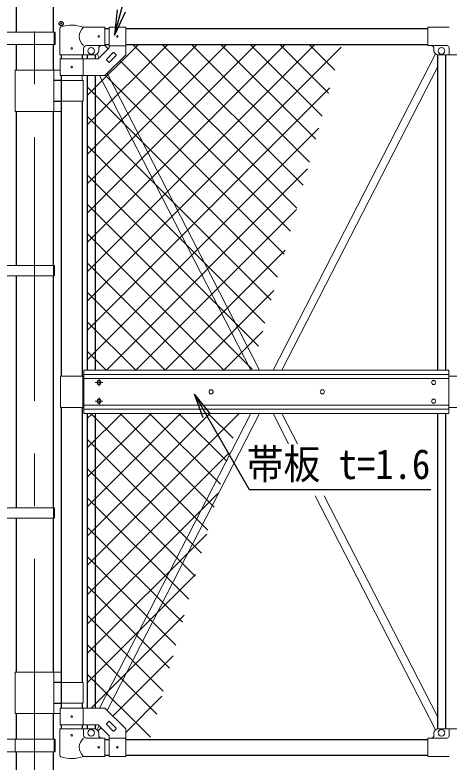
# Model space of a CAD drawing. Units: millimetres, scale not verified. Extents: x -6300 to 6300, y -4455 to 4455.
# Drawn here: x -4503 to -3457, y -1870 to -71 of the extents above; entities that cross this region are included whole.
import ezdxf
from ezdxf.enums import TextEntityAlignment as Align

# ---------------------------------------------------------------- set-up
doc = ezdxf.new("R2010")
doc.units = ezdxf.units.MM
doc.header["$LTSCALE"] = 20
doc.header["$PDMODE"] = 32
doc.header["$PDSIZE"] = 10
doc.linetypes.add('USER1', pattern=[50.8, 31.75, -6.35, 6.35, -6.35])
for name, color, linetype, lineweight in [('0-1_D-STR-TXT', 7, 'Continuous', 25), ('0-2_D-STR3', 3, 'Continuous', 13), ('0-3_D-STR1', 1, 'Continuous', 25), ('0-4_D-BMK', 2, 'USER1', 13), ('0-B_D-STR2', 7, 'Continuous', 13), ('0-E_1部材', 7, 'Continuous', 25)]:
    doc.layers.add(name, color=color, linetype=linetype, lineweight=lineweight)
doc.layers.add('0-A_Defpoints', color=7, linetype='Continuous')
doc.styles.add('ＭＳ ゴシック', font='')
doc.styles.get('ＭＳ ゴシック').set_extended_font_data('MS Gothic')

# ---------------------------------------------------------------- blocks, each defined once
blk = doc.blocks.new('MLeader3')
at = {"layer": '0-E_1部材'}
blk.add_line((-4238.11, -64.21), (-4263.3, -119.58), dxfattribs=at)
for points in [[(-4247.77, -61.63), (-4222.8, 31.55), (-3718.09, 31.55), (-3707.29, 31.55)], [(-4257.43, -59.04), (-4263.3, -119.58), (-4247.77, -61.63)]]:
    blk.add_lwpolyline(points, dxfattribs=at)
blk = doc.blocks.new('MLeader6')
at = {"layer": '0-E_1部材'}
blk.add_line((-4049.69, -1041.61), (-4071.03, -984.64), dxfattribs=at)
for points in [[(-4032.37, -1031.61), (-4071.03, -984.64), (-4041.03, -1036.61)], [(-4041.03, -1036.61), (-3938.78, -1213.71), (-3512.15, -1213.71), (-3501.35, -1213.71)]]:
    blk.add_lwpolyline(points, dxfattribs=at)

msp = doc.modelspace()

# ---------------------------------------------------------------- linework, layer by layer
at = {"layer": '0-2_D-STR3'}
for p, q in [((-4395.04, -166.93), (-4395.04, -103.24)), ((-4286.49, -100.93), (-4337.94, -100.93)), ((-4286.49, -100.93), (-4286.49, -144.93)), ((-4276.49, -100.68), (-4236.49, -100.68)), ((-4276.49, -100.68), (-4276.49, -150.36)), ((-4236.49, -100.68), (-4236.49, -166.93)), ((-3508.89, -100.93), (-3457.44, -100.93)), ((-3508.89, -100.93), (-3508.89, -144.93)), ((-4529.74, -112.29), (-4406.74, -112.29)), ((-4409.04, -142.29), (-4409.04, -112.29)), ((-4406.74, -142.29), (-4406.74, -112.29)), ((-4529.74, -142.29), (-4406.74, -142.29)), ((-4337.94, -166.93), (-4337.94, -151.93)), ((-4286.49, -144.93), (-4330.94, -144.93)), ((-4303.06, -176.93), (-4276.49, -150.36)), ((-4301.49, -151.93), (-4301.49, -156.93)), ((-4276.49, -145.18), (-4236.49, -145.18)), ((-3508.89, -144.93), (-3462.14, -144.93)), ((-3493.89, -151.93), (-3493.89, -156.93)), ((-3457.44, -149.63), (-3457.44, -166.93)), ((-4395.04, -166.93), (-4337.94, -166.93)), ((-4394.19, -176.93), (-4303.06, -176.93)), ((-4394.19, -176.93), (-4394.19, -216.93)), ((-4338.79, -176.93), (-4338.79, -216.93)), ((-4337.94, -166.93), (-4311.49, -166.93)), ((-4305.29, -164.78), (-4300.41, -174.28)), ((-4286.49, -216.93), (-4236.49, -166.93)), ((-4282.85, -178.22), (-4266.59, -161.96)), ((-4282.85, -179.64), (-4277.19, -185.3)), ((-4275.78, -185.3), (-4259.52, -169.03)), ((-4265.17, -161.96), (-4259.52, -167.62)), ((-3881.39, -926.38), (-3490.09, -164.78)), ((-3483.89, -166.93), (-3373.89, -166.93)), ((-3860.03, -926.38), (-3485.39, -197.21)), ((-4502.74, -203.88), (-4502.74, -303.88)), ((-4502.74, -203.88), (-4394.19, -203.88)), ((-4409.78, -303.88), (-4409.78, -203.88)), ((-4281.21, -211.65), (-3913.98, -926.38)), ((-4409.78, -228.38), (-4391.89, -228.38)), ((-4338.79, -228.88), (-4409.78, -228.88)), ((-4394.19, -216.93), (-4286.49, -216.93)), ((-4341.09, -216.93), (-4341.09, -228.88)), ((-4338.79, -228.88), (-4338.79, -278.88)), ((-4299.85, -216.93), (-3935.34, -926.38)), ((-4338.79, -278.88), (-4409.78, -278.88)), ((-4409.78, -279.38), (-4391.89, -279.38)), ((-4502.74, -303.88), (-4391.89, -303.88)), ((-4407.84, -674.38), (-4562.63, -674.38)), ((-4410.14, -699.38), (-4410.14, -674.38)), ((-4407.84, -699.38), (-4407.84, -674.38)), ((-4407.84, -699.38), (-4562.63, -699.38)), ((-4337.69, -926.38), (-3457.69, -926.38)), ((-4337.69, -926.38), (-4337.69, -1031.38)), ((-3457.69, -926.38), (-3457.69, -1031.38)), ((-4393.49, -941.38), (-4337.69, -941.38)), ((-4393.49, -941.38), (-4393.49, -1016.38)), ((-4339.49, -941.38), (-4339.49, -1016.38)), ((-4337.69, -936.88), (-3457.69, -936.88)), ((-4337.69, -946.88), (-3457.69, -946.88)), ((-4300.69, -947.38), (-4300.69, -965.38)), ((-3399.24, -941.38), (-3457.69, -941.38)), ((-4309.69, -956.38), (-4291.69, -956.38)), ((-4309.69, -1001.38), (-4291.69, -1001.38)), ((-4300.69, -992.38), (-4300.69, -1010.38)), ((-4393.49, -1016.38), (-4337.69, -1016.38)), ((-4337.69, -1010.88), (-3457.69, -1010.88)), ((-4337.69, -1020.88), (-3457.69, -1020.88)), ((-3399.24, -1016.38), (-3457.69, -1016.38)), ((-4337.69, -1031.38), (-3457.69, -1031.38)), ((-4299.85, -1740.83), (-3935.34, -1031.38)), ((-4281.21, -1746.11), (-3913.98, -1031.38)), ((-3881.39, -1031.38), (-3843.93, -1104.3)), ((-3860.03, -1031.38), (-3822.57, -1104.3)), ((-3779.78, -1229.16), (-3490.09, -1792.98)), ((-3758.42, -1229.16), (-3485.39, -1760.55)), ((-4407.84, -1258.38), (-4562.63, -1258.38)), ((-4410.14, -1283.38), (-4410.14, -1258.38)), ((-4407.84, -1283.38), (-4407.84, -1258.38)), ((-4407.84, -1283.38), (-4562.63, -1283.38)), ((-4502.74, -1753.88), (-4502.74, -1653.88)), ((-4502.74, -1653.88), (-4391.89, -1653.88)), ((-4409.78, -1753.88), (-4409.78, -1653.88)), ((-4409.78, -1678.38), (-4391.89, -1678.38)), ((-4338.79, -1678.88), (-4409.78, -1678.88)), ((-4338.79, -1728.88), (-4338.79, -1678.88)), ((-4338.79, -1728.88), (-4409.78, -1728.88)), ((-4409.78, -1729.38), (-4391.89, -1729.38)), ((-4394.19, -1740.83), (-4286.49, -1740.83)), ((-4394.19, -1780.83), (-4394.19, -1740.83)), ((-4338.79, -1780.83), (-4338.79, -1740.83)), ((-4286.49, -1740.83), (-4236.49, -1790.83)), ((-4502.74, -1753.88), (-4394.19, -1753.88)), ((-4394.19, -1780.83), (-4303.06, -1780.83)), ((-4303.06, -1780.83), (-4276.49, -1807.4)), ((-4282.85, -1778.12), (-4277.19, -1772.47)), ((-4266.59, -1795.8), (-4282.85, -1779.54)), ((-4259.52, -1788.73), (-4275.78, -1772.47)), ((-4395.04, -1790.83), (-4337.94, -1790.83)), ((-4395.04, -1790.83), (-4395.04, -1854.52)), ((-4337.94, -1790.83), (-4337.94, -1805.83)), ((-4337.94, -1790.83), (-4311.49, -1790.83)), ((-4305.29, -1792.98), (-4300.41, -1783.48)), ((-4265.17, -1795.8), (-4259.52, -1790.15)), ((-4236.49, -1857.08), (-4236.49, -1790.83)), ((-3483.89, -1790.83), (-3373.89, -1790.83)), ((-3457.44, -1808.13), (-3457.44, -1790.83)), ((-4529.74, -1815.47), (-4406.74, -1815.47)), ((-4502.74, -1815.47), (-4502.74, -1845.47)), ((-4409.04, -1815.47), (-4409.04, -1845.47)), ((-4406.74, -1815.47), (-4406.74, -1845.47)), ((-4286.49, -1812.83), (-4330.94, -1812.83)), ((-4301.49, -1805.83), (-4301.49, -1800.83)), ((-4286.49, -1856.83), (-4286.49, -1812.83)), ((-4276.49, -1857.08), (-4276.49, -1807.4)), ((-4276.49, -1812.58), (-4236.49, -1812.58)), ((-3508.89, -1812.83), (-3462.14, -1812.83)), ((-3508.89, -1856.83), (-3508.89, -1812.83)), ((-3493.89, -1805.83), (-3493.89, -1800.83)), ((-4529.74, -1845.47), (-4406.74, -1845.47)), ((-4286.49, -1856.83), (-4337.94, -1856.83)), ((-4276.49, -1857.08), (-4236.49, -1857.08)), ((-3508.89, -1856.83), (-3457.44, -1856.83))]:
    msp.add_line(p, q, dxfattribs=at)
for centre, radius in [((-4301.49, -122.93), 2), ((-4256.49, -122.93), 2), ((-4366.49, -151.93), 2), ((-4319.49, -157.93), 8), ((-3475.89, -157.93), 8), ((-4366.49, -196.93), 2), ((-4300.69, -956.38), 5), ((-3494.69, -956.38), 5), ((-4030.69, -978.88), 5), ((-3762.69, -978.88), 5), ((-4300.69, -1001.38), 5), ((-3494.69, -1001.38), 5), ((-4366.49, -1760.83), 2), ((-4319.49, -1799.83), 8), ((-3475.89, -1799.83), 8), ((-4366.49, -1805.83), 2), ((-4301.49, -1834.83), 2), ((-4256.49, -1834.83), 2)]:
    msp.add_circle(centre, radius, dxfattribs=at)
for centre, radius, start, end in [((-4391.74, -103.24), 3.3, 109.22051, 180), ((-4366.49, -175.66), 80, 69.0916, 109.22051), ((-4319.74, -122.93), 28.55, 129.59418, 230.40582), ((-4330.94, -151.93), 7, 90, 180), ((-4311.49, -156.93), 10, 270, 0), ((-4294.49, -151.93), 7, 90, 180), ((-4265.88, -162.67), 1, 45, 135), ((-3500.89, -151.93), 7, 0, 90), ((-3483.89, -156.93), 10, 180, 270), ((-3462.14, -149.63), 4.7, 0, 90), ((-4282.14, -178.93), 1, 135, 225), ((-4260.22, -168.33), 1, 315, 45), ((-4276.49, -184.59), 1, 225, 315), ((-4282.14, -1778.83), 1, 135, 225), ((-4276.49, -1773.18), 1, 45, 135), ((-4311.49, -1800.83), 10, 0, 90), ((-4265.88, -1795.1), 1, 225, 315), ((-4260.22, -1789.44), 1, 315, 45), ((-3483.89, -1800.83), 10, 90, 180), ((-4319.74, -1834.83), 28.55, 129.59418, 230.40582), ((-4330.94, -1805.83), 7, 180, 270), ((-4294.49, -1805.83), 7, 180, 270), ((-3500.89, -1805.83), 7, 270, 0), ((-3462.14, -1808.13), 4.7, 270, 0), ((-4391.74, -1854.52), 3.3, 180, 250.77949), ((-4366.49, -1782.1), 80, 250.77949, 290.9084)]:
    msp.add_arc(centre, radius, start, end, dxfattribs=at)
at = {"layer": '0-3_D-STR1'}
for p, q in [((-4500.44, 396.12), (-4500.44, -112.29)), ((-4411.34, 396.12), (-4411.34, -112.29)), ((-4286.49, -103.88), (-4276.49, -103.88)), ((-4236.49, -103.88), (-3508.89, -103.88)), ((-4500.44, -142.29), (-4500.44, -203.88)), ((-4411.34, -142.29), (-4411.34, -203.88)), ((-4286.49, -141.98), (-4276.49, -141.98)), ((-4236.49, -141.98), (-3508.89, -141.98)), ((-4391.89, -166.93), (-4391.89, -176.93)), ((-4341.09, -166.93), (-4341.09, -176.93)), ((-4328.99, -166.93), (-4328.99, -176.93)), ((-4309.99, -166.82), (-4309.99, -176.93)), ((-3485.39, -166.93), (-3485.39, -926.38)), ((-3466.39, -166.93), (-3466.39, -926.38)), ((-4391.89, -216.93), (-4391.89, -941.38)), ((-4328.99, -216.93), (-4328.99, -926.38)), ((-4309.99, -216.93), (-4309.99, -926.38)), ((-4341.09, -278.88), (-4341.09, -941.38)), ((-4500.44, -303.88), (-4500.44, -674.38)), ((-4411.34, -303.88), (-4411.34, -674.38)), ((-4500.44, -699.38), (-4500.44, -1258.38)), ((-4411.34, -699.38), (-4411.34, -1258.38)), ((-4391.89, -1016.38), (-4391.89, -1740.83)), ((-4341.09, -1016.38), (-4341.09, -1678.88)), ((-4328.99, -1031.38), (-4328.99, -1740.83)), ((-4309.99, -1031.38), (-4309.99, -1740.83)), ((-3485.39, -1031.38), (-3485.39, -1790.83)), ((-3466.39, -1031.38), (-3466.39, -1790.83)), ((-4500.44, -1283.38), (-4500.44, -1653.88)), ((-4411.34, -1283.38), (-4411.34, -1653.88)), ((-4341.09, -1728.88), (-4341.09, -1740.83)), ((-4500.44, -1753.88), (-4500.44, -1815.47)), ((-4411.34, -1753.88), (-4411.34, -1815.47)), ((-4391.89, -1780.83), (-4391.89, -1790.83)), ((-4341.09, -1780.83), (-4341.09, -1790.83)), ((-4328.99, -1780.83), (-4328.99, -1790.83)), ((-4328.99, -1780.83), (-4328.99, -1790.83)), ((-4309.99, -1780.83), (-4309.99, -1790.95)), ((-4309.99, -1780.83), (-4309.99, -1790.83)), ((-4286.49, -1815.78), (-4276.49, -1815.78)), ((-4236.49, -1815.78), (-3508.89, -1815.78)), ((-4411.34, -1845.47), (-4411.34, -2403.88)), ((-4286.49, -1853.88), (-4276.49, -1853.88)), ((-4236.49, -1853.88), (-3508.89, -1853.88))]:
    msp.add_line(p, q, dxfattribs=at)
msp.add_lwpolyline([(-4500.44, -1845.47), (-4500.44, -2403.88), (-4411.34, -2403.88)], dxfattribs=at)
at = {"layer": '0-4_D-BMK'}
msp.add_line((-4455.89, 650.76), (-4455.89, -2459.86), dxfattribs=at)
at = {"layer": '0-A_Defpoints'}
msp.add_point((-4391.89, -91.94), dxfattribs=at)
at = {"layer": '0-B_D-STR2'}
for p, q in [((-4328.99, -548.35), (-3922.62, -141.98)), ((-4328.99, -689.77), (-3781.2, -141.98)), ((-4328.99, -336.22), (-4134.75, -141.98)), ((-4328.99, -477.64), (-3993.33, -141.98)), ((-4328.99, -406.93), (-4064.04, -141.98)), ((-4328.99, -265.51), (-4205.46, -141.98)), ((-4328.21, -618.28), (-3851.91, -141.98)), ((-3824.47, -536.6), (-4219.09, -141.98)), ((-3809.16, -481.2), (-4148.38, -141.98)), ((-3793.85, -425.8), (-4077.67, -141.98)), ((-3778.54, -370.4), (-4006.95, -141.98)), ((-3763.23, -314.99), (-3936.24, -141.98)), ((-3747.92, -259.59), (-3865.53, -141.98)), ((-3732.62, -204.19), (-3794.82, -141.98)), ((-4328.99, -760.48), (-3717.31, -148.81)), ((-4278.95, -152.83), (-4286.85, -144.93)), ((-3839.77, -592.01), (-4250.67, -181.11)), ((-3855.08, -647.41), (-4286.02, -216.47)), ((-3870.39, -702.81), (-4328.99, -244.21)), ((-4328.99, -831.19), (-3744.31, -246.52)), ((-3885.7, -758.21), (-4328.99, -314.92)), ((-4328.99, -901.9), (-3771.31, -344.23)), ((-3901.01, -813.61), (-4328.99, -385.63)), ((-4282.8, -926.43), (-3798.31, -441.93)), ((-3916.32, -869.02), (-4328.99, -456.35)), ((-3931.62, -924.42), (-4328.99, -527.06)), ((-4212.09, -926.43), (-3825.31, -539.64)), ((-4000.32, -926.43), (-4328.99, -597.77)), ((-4141.38, -926.43), (-3852.3, -637.35)), ((-4071.03, -926.43), (-4328.99, -668.48)), ((-4070.67, -926.43), (-3879.3, -735.06)), ((-4141.74, -926.43), (-4328.99, -739.19)), ((-4212.45, -926.43), (-4328.99, -809.9)), ((-3999.96, -926.43), (-3906.3, -832.77)), ((-4283.16, -926.43), (-4328.99, -880.61)), ((-4328.99, -1043.33), (-4317.09, -1031.43)), ((-4328.99, -1114.04), (-4246.38, -1031.43)), ((-4328.99, -1184.75), (-4175.67, -1031.43)), ((-4328.99, -1255.46), (-4104.96, -1031.43)), ((-4328.99, -1326.17), (-4034.25, -1031.43)), ((-4328.99, -1396.88), (-3963.54, -1031.43)), ((-4038.78, -1312.23), (-4319.59, -1031.43)), ((-4023.48, -1256.83), (-4248.88, -1031.43)), ((-4008.17, -1201.43), (-4178.16, -1031.43)), ((-3992.86, -1146.03), (-4107.45, -1031.43)), ((-3977.55, -1090.63), (-4036.74, -1031.43)), ((-4054.09, -1367.64), (-4328.99, -1092.74)), ((-4328.99, -1467.59), (-3987.3, -1125.9)), ((-4069.4, -1423.04), (-4328.99, -1163.45)), ((-4328.99, -1538.3), (-4014.29, -1223.61)), ((-4084.71, -1478.44), (-4328.99, -1234.16)), ((-4100.02, -1533.84), (-4328.99, -1304.87)), ((-4328.99, -1609.01), (-4041.29, -1321.32)), ((-4115.33, -1589.25), (-4328.99, -1375.58)), ((-4328.99, -1679.72), (-4068.29, -1419.02)), ((-4130.63, -1644.65), (-4328.99, -1446.29)), ((-4145.94, -1700.05), (-4328.99, -1517.01)), ((-4319.39, -1740.83), (-4095.29, -1516.73)), ((-4161.25, -1755.45), (-4328.99, -1587.72)), ((-4267.58, -1759.74), (-4122.29, -1614.44)), ((-4176.56, -1810.86), (-4328.99, -1658.43)), ((-4236.49, -1799.35), (-4149.29, -1712.15)), ((-4303.15, -1795.31), (-4295.87, -1788.02))]:
    msp.add_line(p, q, dxfattribs=at)

# ---------------------------------------------------------------- block references
at = {"layer": '0-E_1部材'}
for name in ['MLeader3', 'MLeader6']:
    msp.add_blockref(name, (0, 0), dxfattribs=at)

# ---------------------------------------------------------------- texts
at = {"layer": '0-1_D-STR-TXT', "style": 'ＭＳ ゴシック', "width": 0.9}
msp.add_text('帯板 t=1.6', height=72.14, dxfattribs=at).set_placement((-3944.93, -1210.53), align=Align.BOTTOM_LEFT)

doc.saveas('drawing.dxf')
